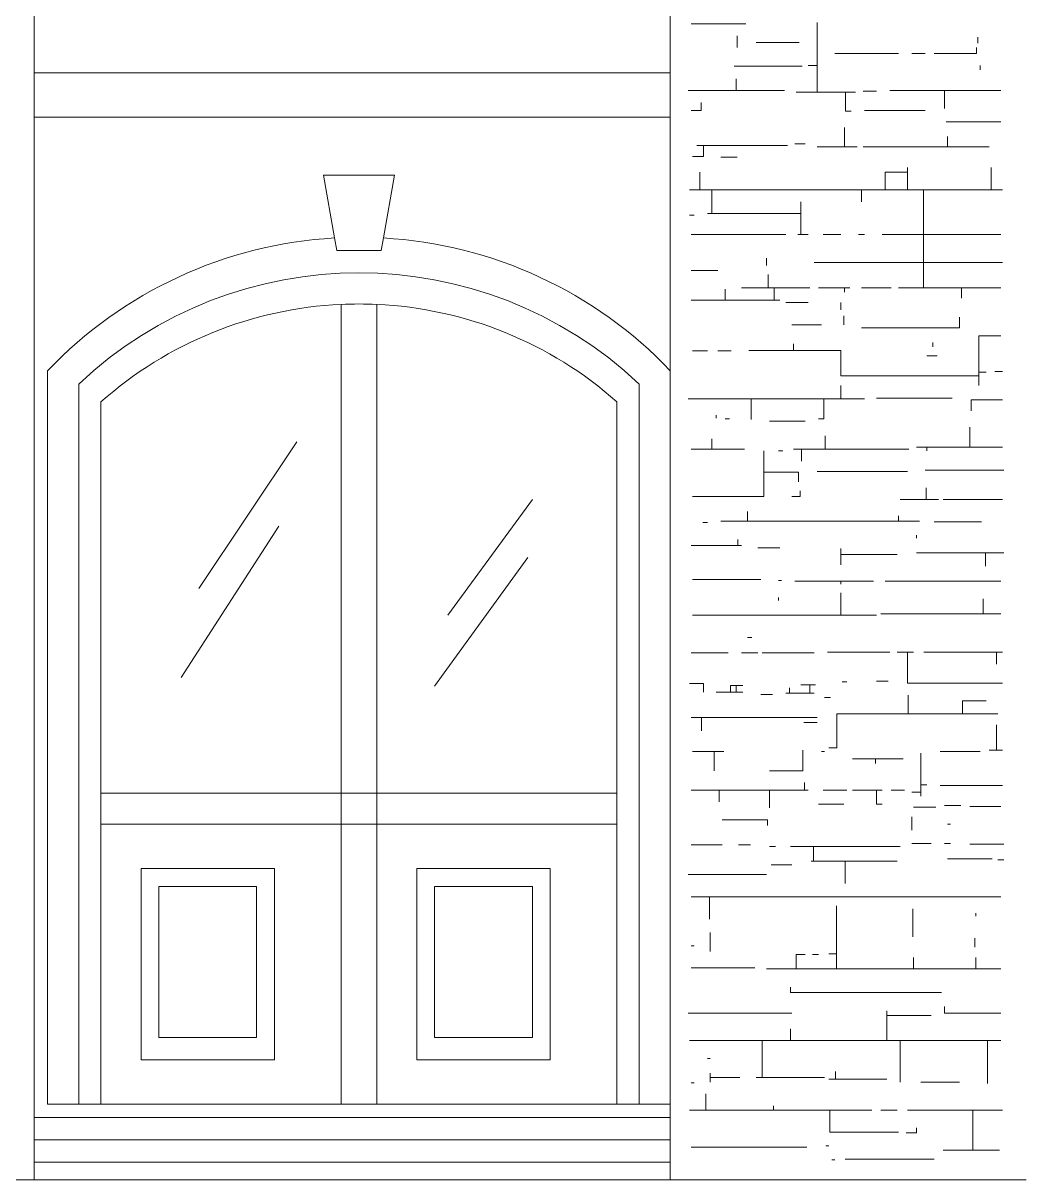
# Model space of a CAD drawing. Header units: millimetres. Extents: x 0 to 19989, y 0 to 8213.
# Drawn here: x 7902 to 10439, y 0 to 2943 of the extents above; entities that cross this region are included whole.
import ezdxf

# ---------------------------------------------------------------- set-up
doc = ezdxf.new("R2010")
doc.units = ezdxf.units.MM
for name, color, linetype, lineweight in [('ARCH', 7, 'Continuous', 13), ('GLASS', 7, 'Continuous', 13), ('GROUND', 7, 'Continuous', 13), ('MASONRY', 7, 'Continuous', 13), ('WINDOWS', 7, 'Continuous', 13)]:
    doc.layers.add(name, color=color, linetype=linetype, lineweight=lineweight)

msp = doc.modelspace()

# ---------------------------------------------------------------- linework, layer by layer
at = {"layer": 'ARCH', "color": 7, "lineweight": 13}
for p, q in [((9547.5, 2816.7), (9547.5, 4909.5)), ((7929.9, 3586), (7929.9, 2816.7)), ((7929.9, 2816.7), (7929.9, 2703.6)), ((7929.9, 2816.7), (9547.5, 2816.7)), ((9547.5, 2703.6), (9547.5, 2816.7)), ((7929.9, 2703.6), (7929.9, 158.4)), ((7929.9, 2703.6), (9547.5, 2703.6)), ((9547.5, 2058.8), (9547.5, 2703.6)), ((9547.5, 192.3), (9547.5, 2058.8)), ((9547.5, 158.4), (9547.5, 192.3)), ((7929.9, 158.4), (7929.9, 101.8)), ((7929.9, 158.4), (9547.5, 158.4)), ((9547.5, 101.8), (9547.5, 158.4)), ((7929.9, 101.8), (7929.9, 45.2)), ((7929.9, 101.8), (9547.5, 101.8)), ((9547.5, 45.2), (9547.5, 101.8)), ((7929.9, 45.2), (7929.9, 0)), ((7929.9, 45.2), (9547.5, 45.2)), ((9547.5, 0), (9547.5, 45.2)), ((7929.9, 0), (9547.5, 0))]:
    msp.add_line(p, q, dxfattribs=at)
at = {"layer": 'GLASS', "color": 7, "lineweight": 13}
for p, q in [((8348.4, 1504.5), (8597.3, 1877.8)), ((8981.9, 1436.7), (9196.8, 1730.8)), ((8303.2, 1278.3), (8552, 1662.9)), ((8948, 1255.7), (9185.5, 1583.7))]:
    msp.add_line(p, q, dxfattribs=at)
at = {"layer": 'GROUND', "color": 7, "lineweight": 13}
for p, q in [((7873.3, 0), (7929.9, 0)), ((9547.5, 0), (10452.5, 0))]:
    msp.add_line(p, q, dxfattribs=at)
at = {"layer": 'MASONRY', "color": 7, "lineweight": 13}
for p, q in [((9920.8, 2835.6), (9920.8, 2944.9)), ((9739.8, 2941.2), (9600.3, 2941.2)), ((9717.2, 2911), (9717.2, 2880.8)), ((9766.2, 2894), (9875.6, 2894)), ((10329.9, 2907.2), (10329.9, 2892.2)), ((9966.1, 2865.8), (10128.2, 2865.8)), ((10196.1, 2865.8), (10162.1, 2865.8)), ((10218.7, 2865.8), (10326.2, 2865.8)), ((10326.2, 2865.8), (10326.2, 2880.8)), ((9883.1, 2833.7), (9709.7, 2833.7)), ((9920.8, 2835.6), (9898.2, 2835.6)), ((9920.8, 2835.6), (9920.8, 2767.7)), ((10335.6, 2835.6), (10335.6, 2824.3)), ((9715.3, 2771.5), (9715.3, 2801.7)), ((9715.3, 2771.5), (9592.8, 2771.5)), ((9715.3, 2771.5), (9837.9, 2771.5)), ((9868, 2767.7), (9920.8, 2767.7)), ((9993.1, 2767.7), (9920.8, 2767.7)), ((9993.1, 2767.7), (9993.1, 2718.8)), ((10018.9, 2767.7), (9993.1, 2767.7)), ((10037.7, 2769.6), (10071.6, 2769.6)), ((10105.6, 2771.5), (10245.1, 2771.5)), ((10245.1, 2771.5), (10245.1, 2726.2)), ((10245.1, 2771.5), (10388.4, 2771.5)), ((9626.1, 2741.3), (9626.1, 2720.6)), ((9626.1, 2720.6), (9600.3, 2720.6)), ((9993.1, 2718.8), (10007.5, 2718.8)), ((10196.1, 2720.6), (10041.5, 2720.6)), ((10248.9, 2692.3), (10388.4, 2692.3)), ((9990.6, 2677.2), (9990.6, 2628.2)), ((10252.6, 2654.6), (10252.6, 2628.2)), ((9615.4, 2632), (9632.3, 2632)), ((9632.3, 2632), (9632.3, 2603.7)), ((9845.4, 2632), (9632.3, 2632)), ((9890.6, 2635.7), (9864.3, 2635.7)), ((9990.6, 2628.2), (9920.8, 2628.2)), ((10022.6, 2628.2), (9990.6, 2628.2)), ((10252.6, 2628.2), (10037.7, 2628.2)), ((10252.6, 2628.2), (10358.2, 2628.2)), ((9632.3, 2603.7), (9604.1, 2603.7)), ((9675.7, 2601.8), (9717.2, 2601.8)), ((9622.9, 2564.1), (9622.9, 2518.9)), ((10094.3, 2518.9), (10094.3, 2563.5)), ((10094.3, 2563.5), (10150.8, 2563.5)), ((10150.8, 2575.4), (10150.8, 2563.5)), ((10150.8, 2518.9), (10150.8, 2563.5)), ((10363.9, 2575.4), (10363.9, 2518.9)), ((9596.5, 2518.9), (9622.9, 2518.9)), ((9653.1, 2518.9), (9622.9, 2518.9)), ((9653.1, 2518.9), (9653.1, 2458.5)), ((10033.9, 2518.9), (9653.1, 2518.9)), ((10033.9, 2518.9), (10033.9, 2488.7)), ((10033.9, 2518.9), (10094.3, 2518.9)), ((10150.8, 2518.9), (10094.3, 2518.9)), ((10150.8, 2518.9), (10191.4, 2518.9)), ((10191.4, 2518.9), (10191.4, 2405.7)), ((10191.4, 2518.9), (10363.9, 2518.9)), ((10392.2, 2518.9), (10363.9, 2518.9)), ((9879.3, 2488.7), (9879.3, 2458.5)), ((9607.8, 2454.8), (9596.5, 2454.8)), ((9641.8, 2458.5), (9653.1, 2458.5)), ((9879.3, 2458.5), (9653.1, 2458.5)), ((9879.3, 2405.7), (9879.3, 2458.5)), ((9841.6, 2405.7), (9600.3, 2405.7)), ((9879.3, 2405.7), (9871.8, 2405.7)), ((9879.3, 2405.7), (9898.2, 2405.7)), ((9981.1, 2405.7), (9935.9, 2405.7)), ((10026.4, 2405.7), (10041.5, 2405.7)), ((10191.4, 2405.7), (10086.7, 2405.7)), ((10191.4, 2405.7), (10388.4, 2405.7)), ((10191.4, 2405.7), (10191.4, 2334.1)), ((9792.6, 2326.5), (9792.6, 2345.4)), ((9913.3, 2334.1), (10191.4, 2334.1)), ((10191.4, 2334.1), (10191.4, 2270)), ((10392.2, 2334.1), (10191.4, 2334.1)), ((9600.3, 2313.3), (9668.2, 2313.3)), ((9796.4, 2270), (9796.4, 2303.9)), ((9687, 2237.9), (9687, 2266.2)), ((9796.4, 2270), (9728.5, 2270)), ((9811.5, 2270), (9796.4, 2270)), ((9811.5, 2270), (9811.5, 2237.9)), ((9902, 2270), (9811.5, 2270)), ((9924.6, 2270), (9990.6, 2270)), ((9990.6, 2258.7), (9990.6, 2270)), ((10003.8, 2270), (9990.6, 2270)), ((10109.4, 2270), (10033.9, 2270)), ((10191.4, 2270), (10128.2, 2270)), ((10288.5, 2270), (10191.4, 2270)), ((10288.5, 2243.6), (10288.5, 2270)), ((10288.5, 2270), (10388.4, 2270)), ((9687, 2237.9), (9600.3, 2237.9)), ((9687, 2237.9), (9811.5, 2237.9)), ((9811.5, 2237.9), (9826.5, 2237.9)), ((9841.6, 2232.3), (9898.2, 2232.3)), ((9981.1, 2213.4), (9981.1, 2232.3)), ((9988.7, 2198.3), (9988.7, 2175.7)), ((10282.8, 2168.2), (10282.8, 2194.6)), ((9932.1, 2175.7), (9856.7, 2175.7)), ((10045.2, 2168.2), (10033.9, 2168.2)), ((10098, 2168.2), (10045.2, 2168.2)), ((10109.4, 2168.2), (10098, 2168.2)), ((10109.4, 2168.2), (10282.8, 2168.2)), ((9860.5, 2110.4), (9860.5, 2126.7)), ((10214.9, 2130.5), (10214.9, 2119.2)), ((10331.8, 2055.1), (10331.8, 2147.4)), ((10331.8, 2147.4), (10388.4, 2147.4)), ((9641.8, 2109.7), (9604.1, 2109.7)), ((9702.1, 2109.7), (9668.2, 2109.7)), ((9860.5, 2110.4), (9747.4, 2110.4)), ((9860.5, 2110.4), (9981.3, 2110.4)), ((9981.3, 2110.4), (9981.3, 2055.1)), ((10199.9, 2096.5), (10226.2, 2096.5)), ((9981.3, 2055.1), (9981.3, 2045.7)), ((9981.3, 2045.7), (10331.8, 2045.7)), ((10331.8, 2045.7), (10331.8, 2055.1)), ((10350.7, 2055.1), (10331.8, 2055.1)), ((10331.8, 2021.1), (10331.8, 2045.7)), ((10392.2, 2056.9), (10373.3, 2056.9)), ((9981.1, 2021.1), (9981.1, 1987.2)), ((9753, 1987.2), (9592.8, 1987.2)), ((9753, 1934.4), (9753, 1987.2)), ((9937.7, 1987.2), (9753, 1987.2)), ((9937.7, 1987.2), (9937.7, 1936.3)), ((9937.7, 1987.2), (9981.1, 1987.2)), ((9981.1, 1987.2), (10041.5, 1987.2)), ((10264, 1989.1), (10071.6, 1989.1)), ((10313, 1957), (10313, 1984.7)), ((10313, 1984.7), (10392.2, 1984.7)), ((9664.4, 1938.2), (9664.4, 1945.7)), ((9687, 1936.3), (9698.3, 1936.3)), ((9890.6, 1930.6), (9800.1, 1930.6)), ((9937.7, 1936.3), (9924.6, 1936.3)), ((10309.2, 1864.6), (10309.2, 1915.5)), ((9653.1, 1859), (9653.1, 1885.4)), ((9941.6, 1859), (9941.6, 1892.9)), ((9653.1, 1859), (9600.3, 1859)), ((9653.1, 1859), (9736, 1859)), ((9785.1, 1855.2), (9785.1, 1800.5)), ((9822.8, 1855.2), (9834.1, 1855.2)), ((9860.5, 1859), (9881.2, 1859)), ((9881.2, 1828.8), (9881.2, 1859)), ((9941.6, 1859), (9881.2, 1859)), ((9941.6, 1859), (10154.6, 1859)), ((10173.5, 1864.6), (10199.9, 1864.6)), ((10199.9, 1855.2), (10199.9, 1864.6)), ((10309.2, 1864.6), (10199.9, 1864.6)), ((10309.2, 1864.6), (10392.2, 1864.6)), ((9785.1, 1738.3), (9785.1, 1800.5)), ((9785.1, 1800.5), (9873.7, 1800.5)), ((9873.7, 1800.5), (9873.7, 1776)), ((9920.8, 1802.4), (10150.8, 1802.4)), ((10196.1, 1806), (10211.2, 1806)), ((10211.2, 1806), (10395.9, 1806)), ((9785.1, 1738.3), (9604.1, 1738.3)), ((9856.7, 1738.9), (9877.4, 1738.9)), ((9877.4, 1738.9), (9877.4, 1753.4)), ((10198, 1760.9), (10198, 1730.8)), ((10132, 1730.8), (10198, 1730.8)), ((10198, 1730.8), (10230, 1730.8)), ((10241.3, 1730.8), (10346.9, 1730.8)), ((10346.9, 1730.8), (10392.2, 1730.8)), ((9743.6, 1700.6), (9743.6, 1676.1)), ((10128.2, 1689.3), (10128.2, 1676.1)), ((9630.5, 1672.3), (9641.8, 1672.3)), ((9675.7, 1676.1), (9743.6, 1676.1)), ((10128.2, 1676.1), (9743.6, 1676.1)), ((10128.2, 1676.1), (10181, 1676.1)), ((10339.4, 1674.2), (10218.7, 1674.2)), ((9719.1, 1629), (9719.1, 1613.9)), ((10173.5, 1632.7), (10173.5, 1640.3)), ((9600.3, 1613.9), (9719.1, 1613.9)), ((9728.5, 1613.9), (9719.1, 1613.9)), ((9770, 1608.2), (9826.5, 1608.2)), ((9981.1, 1606.3), (9981.1, 1591.3)), ((9981.1, 1564.9), (9981.1, 1591.3)), ((9981.1, 1591.3), (10124.4, 1591.3)), ((10173.5, 1595), (10348.8, 1595)), ((10348.8, 1595), (10348.8, 1561.1)), ((10395.9, 1595), (10348.8, 1595)), ((9604.1, 1527.1), (9777.5, 1527.1)), ((9830.3, 1525.3), (9822.8, 1525.3)), ((9981.1, 1523.4), (9864.3, 1523.4)), ((9981.1, 1523.4), (10064.1, 1523.4)), ((9981.1, 1523.4), (9981.1, 1515.8)), ((10094.3, 1523.4), (10335.6, 1523.4)), ((10335.6, 1523.4), (10388.4, 1523.4)), ((9822.8, 1481.9), (9822.8, 1474.4)), ((9981.1, 1436.7), (9981.1, 1493.2)), ((10343.1, 1478.1), (10343.1, 1440.4)), ((9604.1, 1436.7), (9981.1, 1436.7)), ((9981.1, 1436.7), (10071.6, 1436.7)), ((10083, 1440.4), (10343.1, 1440.4)), ((10388.4, 1440.4), (10343.1, 1440.4)), ((9754.9, 1380.1), (9743.6, 1380.1)), ((9600.3, 1340.5), (9694.6, 1340.5)), ((9728.5, 1340.5), (9770, 1340.5)), ((9913.3, 1340.5), (9781.3, 1340.5)), ((10086.7, 1342.5), (9947.2, 1342.5)), ((10105.6, 1342.5), (10086.7, 1342.5)), ((10124.4, 1342.4), (10151, 1342.4)), ((10151, 1274.5), (10151, 1342.4)), ((10165.9, 1342.4), (10151, 1342.4)), ((10377.1, 1342.4), (10192.3, 1342.4)), ((10377.1, 1342.4), (10377.1, 1312.2)), ((10377.1, 1342.4), (10392.2, 1342.4)), ((9996.2, 1267), (9984.9, 1267)), ((10071.6, 1268.9), (10101.8, 1268.9)), ((10151, 1263.4), (10151, 1274.5)), ((9596.5, 1262.6), (9632.3, 1262.6)), ((9632.3, 1262.6), (9632.3, 1240.6)), ((9700.3, 1240.6), (9664.4, 1240.6)), ((9700.3, 1240.6), (9700.3, 1258.2)), ((9700.3, 1258.2), (9715.3, 1258.2)), ((9700.3, 1240.6), (9715.3, 1240.6)), ((9715.3, 1258.2), (9715.3, 1240.6)), ((9732.3, 1258.2), (9715.3, 1258.2)), ((9732.3, 1240.6), (9715.3, 1240.6)), ((9841.6, 1238.7), (9851.1, 1238.7)), ((9851.1, 1251.9), (9851.1, 1238.7)), ((9902, 1238.7), (9851.1, 1238.7)), ((9902, 1259.4), (9879.3, 1259.4)), ((9902, 1259.4), (9902, 1238.7)), ((9902, 1259.4), (9917, 1259.4)), ((9913.3, 1238.7), (9902, 1238.7)), ((10339.4, 1263.4), (10151, 1263.4)), ((10392.2, 1263.4), (10339.4, 1263.4)), ((9807.7, 1234.9), (9777.5, 1234.9)), ((9939.7, 1227.4), (9954.8, 1227.4)), ((10152.7, 1185.3), (10152.7, 1233)), ((10350.7, 1219.2), (10290.3, 1219.2)), ((10290.3, 1219.2), (10290.3, 1185.3)), ((10152.7, 1185.3), (9971.3, 1185.3)), ((9971.3, 1185.3), (9971.3, 1099.2)), ((10152.7, 1185.3), (10290.3, 1185.3)), ((10380.8, 1185.3), (10290.3, 1185.3)), ((9626.7, 1176.5), (9600.3, 1176.5)), ((9626.7, 1176.5), (9626.7, 1142.5)), ((9626.7, 1176.5), (9920.8, 1176.5)), ((9920.8, 1163.3), (9886.9, 1163.3)), ((10377.1, 1093.5), (10377.1, 1157.6)), ((9604.1, 1089.7), (9658.7, 1089.7)), ((9658.7, 1040.7), (9658.7, 1089.7)), ((9658.7, 1089.7), (9683.3, 1089.7)), ((9885, 1040.6), (9885, 1093.5)), ((9939.7, 1089.7), (9932.1, 1089.7)), ((9971.3, 1099.2), (9951, 1099.2)), ((10335.6, 1089.7), (10233.8, 1089.7)), ((10377.1, 1093.5), (10358.2, 1093.5)), ((10392.2, 1093.5), (10377.1, 1093.5)), ((10011.3, 1070.9), (10069.8, 1070.9)), ((10069.8, 1070.9), (10069.8, 1059.6)), ((10139.5, 1070.9), (10069.8, 1070.9)), ((10184.8, 1086), (10184.8, 1074.7)), ((10184.8, 1074.7), (10184.8, 1004.9)), ((9800.1, 1040.6), (9822.8, 1040.6)), ((9822.8, 1040.6), (9885, 1040.6)), ((9888.8, 1010.6), (9888.8, 991.7)), ((10184.8, 1004.9), (10184.8, 986)), ((10184.8, 1004.9), (10199.9, 1004.9)), ((10392.2, 1003), (10233.8, 1003)), ((9671.9, 991.7), (9600.3, 991.7)), ((9671.9, 991.7), (9671.9, 961.5)), ((9671.9, 991.7), (9800.2, 991.7)), ((9888.8, 991.7), (9800.2, 991.7)), ((9800.2, 946.5), (9800.2, 991.7)), ((9888.8, 991.7), (9898.2, 991.7)), ((9996.2, 991.7), (9935.9, 991.7)), ((10011.3, 991.7), (10072.2, 991.7)), ((10086.7, 991.7), (10072.2, 991.7)), ((10072.2, 955.9), (10072.2, 991.7)), ((10109.4, 991.7), (10143.3, 991.7)), ((10162.1, 986), (10184.8, 986)), ((10184.8, 986), (10184.8, 976.6)), ((9924.6, 955.9), (9988.7, 955.9)), ((10086.7, 955.9), (10072.2, 955.9)), ((10165.9, 948.3), (10222.5, 948.3)), ((10286.6, 952.1), (10245.1, 952.1)), ((10388.4, 950.2), (10309.2, 950.2)), ((9679.5, 916.2), (9794.5, 916.2)), ((9794.5, 916.2), (9794.5, 901.2)), ((10162.1, 889.9), (10162.1, 923.8)), ((10260.2, 905), (10252.6, 905)), ((10211.2, 856), (10162.1, 856)), ((10245.1, 856), (10260.2, 856)), ((10395.9, 854.1), (10309.2, 854.1)), ((9679.5, 852.2), (9600.3, 852.2)), ((9721, 852.2), (9751.1, 852.2)), ((9800.1, 848.4), (9815.2, 848.4)), ((9911.4, 848.4), (9852.9, 848.4)), ((9911.4, 810.7), (9911.4, 848.4)), ((9911.4, 848.4), (10132, 848.4)), ((9856.7, 801.3), (9803.9, 801.3)), ((9911.4, 810.7), (9905.7, 810.7)), ((9911.4, 810.7), (9992.5, 810.7)), ((9992.5, 810.7), (9992.5, 754.1)), ((9992.5, 810.7), (10124.4, 810.7)), ((10252.6, 816.4), (10365.8, 816.4)), ((10380.8, 814.5), (10395.9, 814.5)), ((9758.7, 776.9), (9592.8, 776.9)), ((9792.6, 776.9), (9758.7, 776.9)), ((9647.4, 720.2), (9600.3, 720.2)), ((9647.4, 663.7), (9647.4, 720.2)), ((10388.4, 720.2), (9647.4, 720.2)), ((9969.8, 575), (9969.8, 697.6)), ((10164, 690), (10164, 618.4)), ((10324.3, 671.2), (10324.3, 678.7)), ((9649.3, 580.7), (9649.3, 629.7)), ((9600.3, 595.8), (9607.8, 595.8)), ((10322.4, 614.6), (10322.4, 592)), ((9867.4, 537.3), (9867.4, 573)), ((9867.4, 573), (9890.6, 573)), ((9909.5, 573.2), (9924.6, 573.2)), ((9951, 575), (9969.8, 575)), ((9969.8, 575), (9969.8, 537.3)), ((10165.9, 565.6), (10165.9, 537.3)), ((10324.3, 565.6), (10324.3, 537.3)), ((9762.4, 539.2), (9600.3, 539.2)), ((9867.4, 537.3), (9792.6, 537.3)), ((9867.4, 537.3), (9969.8, 537.3)), ((10165.9, 537.3), (9969.8, 537.3)), ((10165.9, 537.3), (10324.3, 537.3)), ((10388.4, 537.3), (10324.3, 537.3)), ((9852.9, 477.1), (9852.9, 490.2)), ((10237.6, 477.1), (9852.9, 477.1)), ((9592.8, 424.2), (9856.7, 424.2)), ((10098, 429.9), (10098, 418.6)), ((10098, 354.4), (10098, 418.6)), ((10211.2, 418.6), (10098, 418.6)), ((10245.1, 424.3), (10245.1, 441.2)), ((10388.4, 424.3), (10245.1, 424.3)), ((9852.9, 384.6), (9852.9, 354.4)), ((9781.3, 354.4), (9596.5, 354.4)), ((9781.3, 260.2), (9781.3, 354.4)), ((9852.9, 354.4), (9781.3, 354.4)), ((9852.9, 354.4), (10098, 354.4)), ((10098, 354.4), (10132, 354.4)), ((10132, 260.2), (10132, 354.4)), ((10132, 354.4), (10354.4, 354.4)), ((10354.4, 260.2), (10354.4, 354.4)), ((10388.4, 354.4), (10354.4, 354.4)), ((9641.8, 309.2), (9649.3, 309.2)), ((9649.3, 271.5), (9649.3, 260.2)), ((9967.9, 275.3), (9967.9, 256.4)), ((9600.3, 247), (9607.8, 247)), ((9649.3, 248.9), (9649.3, 260.2)), ((9724.7, 260.2), (9649.3, 260.2)), ((9781.3, 260.2), (9766.2, 260.2)), ((9781.3, 260.2), (9939.7, 260.2)), ((9951, 256.4), (9967.9, 256.4)), ((10098, 256.4), (9967.9, 256.4)), ((10132, 248.9), (10132, 260.2)), ((10282.8, 248.9), (10184.8, 248.9)), ((10354.4, 245.1), (10354.4, 260.2)), ((9638, 218.7), (9638, 177.2)), ((9638, 177.2), (9596.5, 177.2)), ((9638, 177.2), (9809.6, 177.2)), ((9809.6, 188.5), (9809.6, 177.2)), ((9809.6, 177.2), (9952.9, 177.2)), ((9952.9, 177.2), (9952.9, 121.3)), ((9952.9, 177.2), (10060.3, 177.2)), ((10124.4, 177.2), (10083, 177.2)), ((10316.7, 177.2), (10150.8, 177.2)), ((10316.7, 75.4), (10316.7, 177.2)), ((10392.2, 177.2), (10316.7, 177.2)), ((9952.9, 121.3), (10128.2, 121.3)), ((10173.5, 119.5), (10147.1, 119.5)), ((10173.5, 132), (10173.5, 119.5)), ((9894.4, 83), (9600.3, 83)), ((9943.4, 86.7), (9951, 86.7)), ((10316.7, 75.4), (10241.3, 75.4)), ((10316.7, 75.4), (10384.6, 75.4)), ((9958.5, 50.9), (9966.1, 50.9)), ((10218.7, 52.8), (9992.5, 52.8))]:
    msp.add_line(p, q, dxfattribs=at)
at = {"layer": 'WINDOWS', "color": 7, "lineweight": 13}
for p, q in [((8665.2, 2556.6), (8846.2, 2556.6)), ((8693.4, 2396.4), (8665.2, 2556.6)), ((8846.2, 2556.6), (8817.9, 2396.4)), ((8699.1, 2364.3), (8693.4, 2396.4)), ((8817.9, 2396.4), (8812.2, 2364.3)), ((8812.2, 2364.3), (8699.1, 2364.3)), ((8710.4, 2227.5), (8710.4, 984.2)), ((8800.9, 2227.5), (8800.9, 984.2)), ((7963.8, 2058.8), (7963.8, 192.3)), ((8043, 2024.9), (8043, 192.3)), ((9468.3, 2024.9), (9468.3, 192.3)), ((8099.5, 1979.6), (8099.5, 984.2)), ((9411.8, 1979.6), (9411.8, 984.2)), ((8099.5, 984.2), (8099.5, 905)), ((8099.5, 984.2), (8710.4, 984.2)), ((8710.4, 984.2), (8710.4, 905)), ((8710.4, 984.2), (8800.9, 984.2)), ((8800.9, 984.2), (8800.9, 905)), ((8800.9, 984.2), (9411.8, 984.2)), ((9411.8, 984.2), (9411.8, 905)), ((8099.5, 905), (8099.5, 192.3)), ((8099.5, 905), (8710.4, 905)), ((8710.4, 905), (8710.4, 192.3)), ((8710.4, 905), (8800.9, 905)), ((8800.9, 905), (8800.9, 192.3)), ((8800.9, 905), (9411.8, 905)), ((9411.8, 905), (9411.8, 192.3)), ((8201.4, 791.9), (8540.7, 791.9)), ((8201.4, 305.4), (8201.4, 791.9)), ((8540.7, 791.9), (8540.7, 305.4)), ((8902.7, 791.9), (9242.1, 791.9)), ((8902.7, 305.4), (8902.7, 791.9)), ((9242.1, 791.9), (9242.1, 305.4)), ((8246.6, 746.6), (8495.5, 746.6)), ((8246.6, 362), (8246.6, 746.6)), ((8495.5, 746.6), (8495.5, 362)), ((8948, 746.6), (9196.8, 746.6)), ((8948, 362), (8948, 746.6)), ((9196.8, 746.6), (9196.8, 362)), ((8495.5, 362), (8246.6, 362)), ((9196.8, 362), (8948, 362)), ((8540.7, 305.4), (8201.4, 305.4)), ((9242.1, 305.4), (8902.7, 305.4)), ((7963.8, 192.3), (8043, 192.3)), ((8043, 192.3), (8099.5, 192.3)), ((8099.5, 192.3), (8710.4, 192.3)), ((8710.4, 192.3), (8800.9, 192.3)), ((8800.9, 192.3), (9411.8, 192.3)), ((9411.8, 192.3), (9468.3, 192.3)), ((9468.3, 192.3), (9547.5, 192.3))]:
    msp.add_line(p, q, dxfattribs=at)
for centre, radius, start, end in [((8755.7, 1304.7), 1093.5, 93.2627, 136.3972), ((8755.7, 1304.7), 1093.5, 43.6028, 86.7373), ((8755.7, 1268.3), 1039.4, 46.7111, 133.2889), ((8755.7, 1239.2), 989.3, 92.6215, 131.5445), ((8755.7, 1239.2), 989.3, 87.3785, 92.6215), ((8755.7, 1239.2), 989.3, 48.4555, 87.3785)]:
    msp.add_arc(centre, radius, start, end, dxfattribs=at)

doc.saveas('drawing.dxf')
